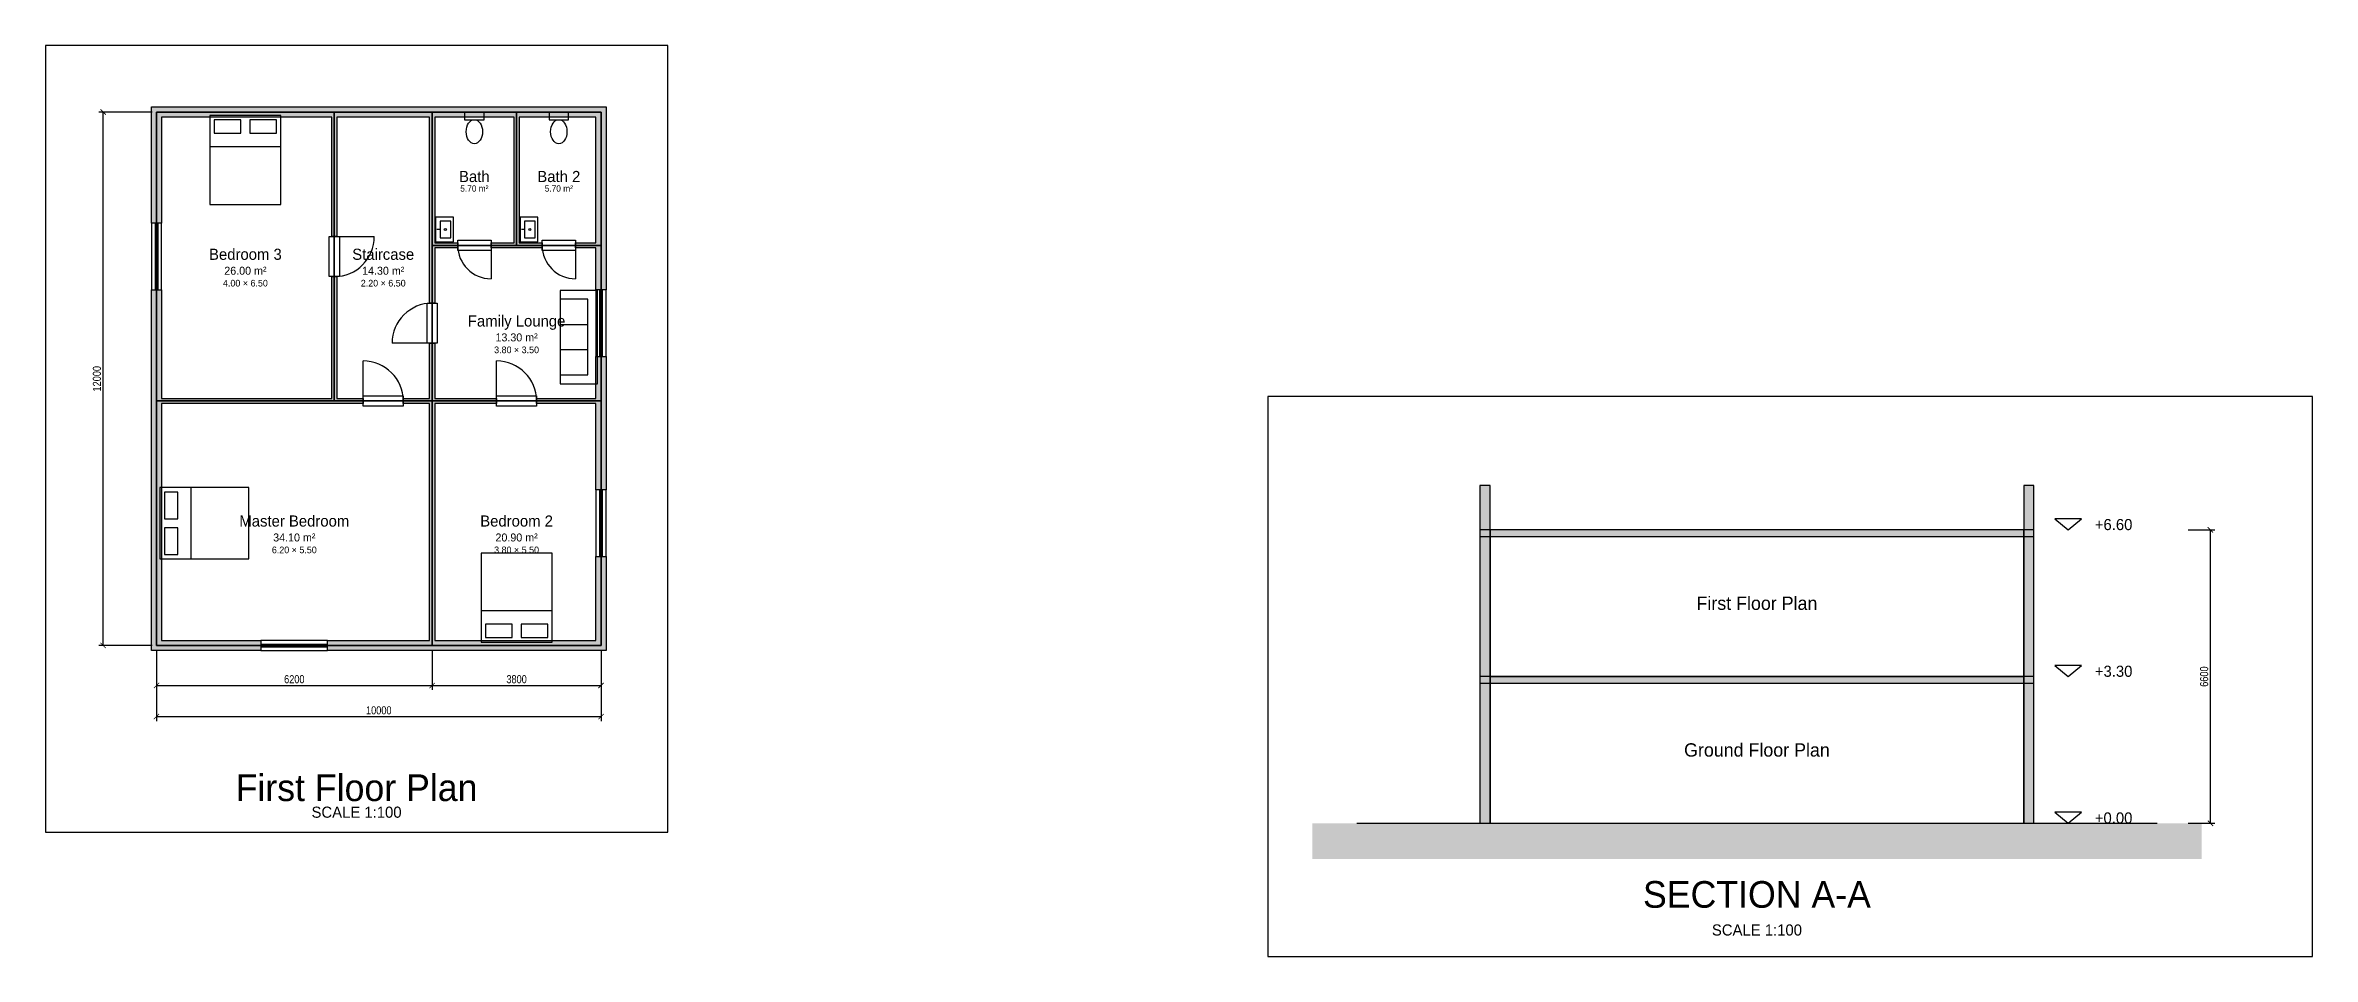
# Model space of a CAD drawing. Header units: metres. Extents: x -9 to 104, y -14 to 29.
# Drawn here: x 52.5 to 103.5, y -3 to 17.5 of the extents above; entities that cross this region are included whole.
import ezdxf
from ezdxf.enums import TextEntityAlignment as Align

# ---------------------------------------------------------------- set-up
doc = ezdxf.new("R2010")
doc.units = ezdxf.units.M
for name, color, linetype in [('ANNO', 7, 'Continuous'), ('DIMENSION', 3, 'Continuous'), ('DOOR-SWING', 2, 'Continuous'), ('FURNITURE', 8, 'Continuous'), ('GLAZING', 4, 'Continuous'), ('HATCH', 8, 'Continuous'), ('TEXT', 7, 'Continuous'), ('TITLE', 7, 'Continuous'), ('WALL', 7, 'Continuous')]:
    doc.layers.add(name, color=color, linetype=linetype)
doc.styles.add('OpenSansCondensed-Light', font='OpenSansCondensed-Light.ttf')
doc.dimstyles.new('EZDXF', dxfattribs={"dimtxt": 0.18, "dimasz": 0.12, "dimexe": 0.1, "dimexo": 0.1, "dimgap": 0.05, "dimtad": 1, "dimdec": 0, "dimlfac": 1000, "dimzin": 12, "dimdsep": 46, "dimtxsty": 'OpenSansCondensed-Light', "dimblk": 'ARCHTICK', "dimcen": 2.5, "dimazin": 3, "dimtfac": 0.5, "dimtmove": 2, "dimatfit": 3})

# ---------------------------------------------------------------- blocks, each defined once
blk = doc.blocks.new('BED-D')
blk.add_line((-0.8, 0.3), (0.8, 0.3))
for points in [[(-0.8, -1), (0.8, -1), (0.8, 1), (-0.8, 1)], [(-0.7, 0.6), (-0.1, 0.6), (-0.1, 0.9), (-0.7, 0.9)], [(0.1, 0.6), (0.7, 0.6), (0.7, 0.9), (0.1, 0.9)]]:
    blk.add_lwpolyline(points, close=True)
blk = doc.blocks.new('SOFA-3')
for p, q in [((-0.28, -0.42), (-0.28, 0.2)), ((0.28, -0.42), (0.28, 0.2))]:
    blk.add_line(p, q)
for points in [[(-1.05, -0.42), (1.05, -0.42), (1.05, 0.42), (-1.05, 0.42)], [(-0.85, -0.42), (0.85, -0.42), (0.85, 0.2), (-0.85, 0.2)]]:
    blk.add_lwpolyline(points, close=True)
blk = doc.blocks.new('WC')
blk.add_lwpolyline([(-0.22, 0.25), (0.22, 0.25), (0.22, 0.42), (-0.22, 0.42)], close=True)
blk.add_ellipse((0, -0.02), major_axis=(0, 0.27), ratio=0.68)
blk = doc.blocks.new('BASIN')
blk.add_line((0, 0.1), (0, 0.17))
for points in [[(-0.28, -0.2), (0.28, -0.2), (0.28, 0.2), (-0.28, 0.2)], [(-0.19, -0.14), (0.19, -0.14), (0.19, 0.1), (-0.19, 0.1)]]:
    blk.add_lwpolyline(points, close=True)
blk.add_circle((0, -0.02), 0.025)
blk = doc.blocks.new('_ARCHTICK')
at = {"color": 0, "linetype": 'BYBLOCK', "const_width": 0.15}
blk.add_lwpolyline([(-0.5, -0.5), (0.5, 0.5)], dxfattribs=at)

msp = doc.modelspace()

# ---------------------------------------------------------------- hatches: boundary and pattern name
at = {"layer": 'HATCH'}
for points in [[(54.885, 15.885), (54.885, 16), (54.885, 16.115), (55.115, 16.115), (58.885, 16.115), (59, 16.115), (59.115, 16.115), (61.085, 16.115), (61.2, 16.115), (61.315, 16.115), (62.985, 16.115), (63.1, 16.115), (63.215, 16.115), (64.885, 16.115), (65, 16.115), (65.115, 16.115), (65.115, 15.885), (65.115, 13.115), (65.115, 13), (65.115, 12.885), (65.115, 12), (64.885, 12), (64.885, 12.885), (64.885, 12.9425), (64.425, 12.9425), (64.425, 13.0575), (64.885, 13.0575), (64.885, 13.115), (64.885, 15.885), (63.215, 15.885), (63.1575, 15.885), (63.1575, 13.0575), (63.675, 13.0575), (63.675, 12.9425), (63.1575, 12.9425), (63.1, 12.9425), (63.0425, 12.9425), (62.525, 12.9425), (62.525, 13.0575), (63.0425, 13.0575), (63.0425, 15.885), (62.985, 15.885), (61.315, 15.885), (61.2575, 15.885), (61.2575, 13.0575), (61.775, 13.0575), (61.775, 12.9425), (61.2575, 12.9425), (61.2575, 11.7), (61.1425, 11.7), (61.1425, 12.9425), (61.1425, 13), (61.1425, 13.0575), (61.1425, 15.885), (61.085, 15.885), (59.115, 15.885), (59.0575, 15.885), (59.0575, 13.2), (58.9425, 13.2), (58.9425, 15.885), (58.885, 15.885), (55.115, 15.885), (55.115, 13.5), (54.885, 13.5)], [(54.885, 3.885), (54.885, 4.115), (54.885, 9.385), (54.885, 9.5), (54.885, 9.615), (54.885, 12), (55.115, 12), (55.115, 9.615), (55.115, 9.5575), (58.9425, 9.5575), (58.9425, 12.3), (59.0575, 12.3), (59.0575, 9.5575), (59.65, 9.5575), (59.65, 9.4425), (59.0575, 9.4425), (59, 9.4425), (58.9425, 9.4425), (55.115, 9.4425), (55.115, 9.385), (55.115, 4.115), (57.35, 4.115), (57.35, 3.885), (55.115, 3.885), (55, 3.885)], [(65.115, 4.115), (65.115, 4), (65.115, 3.885), (64.885, 3.885), (61.315, 3.885), (61.2, 3.885), (61.085, 3.885), (58.85, 3.885), (58.85, 4.115), (61.085, 4.115), (61.1425, 4.115), (61.1425, 9.4425), (60.55, 9.4425), (60.55, 9.5575), (61.1425, 9.5575), (61.1425, 10.8), (61.2575, 10.8), (61.2575, 9.5575), (62.65, 9.5575), (62.65, 9.4425), (61.2575, 9.4425), (61.2575, 4.115), (61.315, 4.115), (64.885, 4.115), (64.885, 6), (65.115, 6)], [(65.115, 9.615), (65.115, 9.5), (65.115, 9.385), (65.115, 7.5), (64.885, 7.5), (64.885, 9.385), (64.885, 9.4425), (63.55, 9.4425), (63.55, 9.5575), (64.885, 9.5575), (64.885, 9.615), (64.885, 10.5), (65.115, 10.5)], [(85, 0), (85, 7.6), (84.77, 7.6), (84.77, 0)], [(97.23, 0), (97.23, 7.6), (97, 7.6), (97, 0)], [(97.23, 6.45), (97.23, 6.6), (84.77, 6.6), (84.77, 6.45)], [(97.23, 3.15), (97.23, 3.3), (84.77, 3.3), (84.77, 3.15)]]:
    msp.add_hatch(color=8, dxfattribs=at).paths.add_polyline_path(points)
h = msp.add_hatch(dxfattribs=at)
h.set_pattern_fill('EARTH', scale=0.05)
h.paths.add_polyline_path([(101, -0.8), (101, 0), (81, 0), (81, -0.8)])

# ---------------------------------------------------------------- linework, layer by layer
at = {"layer": '_Door'}
for points in [[(59.115, 13.2), (59.115, 12.3), (58.885, 12.3), (58.885, 13.2)], [(62.525, 12.885), (61.775, 12.885), (61.775, 13.115), (62.525, 13.115)], [(64.425, 12.885), (63.675, 12.885), (63.675, 13.115), (64.425, 13.115)], [(61.085, 10.8), (61.085, 11.7), (61.315, 11.7), (61.315, 10.8)], [(59.65, 9.615), (60.55, 9.615), (60.55, 9.385), (59.65, 9.385)], [(62.65, 9.615), (63.55, 9.615), (63.55, 9.385), (62.65, 9.385)]]:
    msp.add_lwpolyline(points, close=True, dxfattribs=at)
at = {"layer": '_Floor'}
msp.add_lwpolyline([(52.5, -0.2), (66.5, -0.2), (66.5, 17.5), (52.5, 17.5)], close=True, dxfattribs=at)
at = {"layer": '_FloorInSection'}
for points in [[(85, 3.3), (97, 3.3), (97, 6.6), (85, 6.6)], [(85, 0), (97, 0), (97, 3.3), (85, 3.3)]]:
    msp.add_lwpolyline(points, close=True, dxfattribs=at)
at = {"layer": '_Ground Level'}
msp.add_lwpolyline([(82, 0), (100, 0)], dxfattribs=at)
at = {"layer": '_ResiFSI'}
msp.add_lwpolyline([(55, 9.5), (55, 16), (59, 16), (61.2, 16), (63.1, 16), (65, 16), (65, 13), (65, 9.5), (65, 4), (61.2, 4), (55, 4)], close=True, dxfattribs=at)
at = {"layer": '_Room'}
for points in [[(55, 9.5), (59, 9.5), (59, 16), (55, 16)], [(59, 9.5), (61.2, 9.5), (61.2, 16), (59, 16)], [(61.2, 13), (63.1, 13), (63.1, 16), (61.2, 16)], [(63.1, 13), (65, 13), (65, 16), (63.1, 16)], [(61.2, 9.5), (65, 9.5), (65, 13), (61.2, 13)], [(55, 4), (61.2, 4), (61.2, 9.5), (55, 9.5)], [(61.2, 4), (65, 4), (65, 9.5), (61.2, 9.5)]]:
    msp.add_lwpolyline(points, close=True, dxfattribs=at)
at = {"layer": '_Section'}
msp.add_lwpolyline([(103.5, -3), (103.5, 9.6), (80, 9.6), (80, -3)], close=True, dxfattribs=at)
at = {"layer": '_Window'}
for points in [[(54.885, 13.5), (54.885, 12), (55.115, 12), (55.115, 13.5)], [(65.115, 10.5), (65.115, 12), (64.885, 12), (64.885, 10.5)], [(65.115, 6), (65.115, 7.5), (64.885, 7.5), (64.885, 6)], [(57.35, 3.885), (58.85, 3.885), (58.85, 4.115), (57.35, 4.115)]]:
    msp.add_lwpolyline(points, close=True, dxfattribs=at)
at = {"layer": 'ANNO'}
for points in [[(98, 6.6), (98.3, 6.85), (97.7, 6.85)], [(98, 3.3), (98.3, 3.55), (97.7, 3.55)], [(98, 0), (98.3, 0.25), (97.7, 0.25)]]:
    msp.add_lwpolyline(points, close=True, dxfattribs=at)
at = {"layer": 'DOOR-SWING'}
for p, q in [((59, 13.2), (59.9, 13.2)), ((62.525, 13), (62.525, 12.25)), ((64.425, 13), (64.425, 12.25)), ((61.2, 10.8), (60.3, 10.8)), ((59.65, 9.5), (59.65, 10.4)), ((62.65, 9.5), (62.65, 10.4))]:
    msp.add_line(p, q, dxfattribs=at)
for centre, radius, start, end in [((59, 13.2), 0.9, -90, 0), ((62.525, 13), 0.75, 180, -90), ((64.425, 13), 0.75, 180, -90), ((61.2, 10.8), 0.9, 90, 180), ((59.65, 9.5), 0.9, 0, 90), ((62.65, 9.5), 0.9, 0, 90)]:
    msp.add_arc(centre, radius, start, end, dxfattribs=at)
at = {"layer": 'GLAZING'}
for p, q in [((54.97, 13.5), (54.97, 12)), ((55.03, 13.5), (55.03, 12)), ((64.97, 10.5), (64.97, 12)), ((65.03, 10.5), (65.03, 12)), ((64.97, 6), (64.97, 7.5)), ((65.03, 6), (65.03, 7.5)), ((57.35, 4.03), (58.85, 4.03)), ((57.35, 3.97), (58.85, 3.97))]:
    msp.add_line(p, q, dxfattribs=at)
at = {"layer": 'WALL'}
for points in [[(54.885, 15.885), (54.885, 16), (54.885, 16.115), (55.115, 16.115), (58.885, 16.115), (59, 16.115), (59.115, 16.115), (61.085, 16.115), (61.2, 16.115), (61.315, 16.115), (62.985, 16.115), (63.1, 16.115), (63.215, 16.115), (64.885, 16.115), (65, 16.115), (65.115, 16.115), (65.115, 15.885), (65.115, 13.115), (65.115, 13), (65.115, 12.885), (65.115, 12), (64.885, 12), (64.885, 12.885), (64.885, 12.9425), (64.425, 12.9425), (64.425, 13.0575), (64.885, 13.0575), (64.885, 13.115), (64.885, 15.885), (63.215, 15.885), (63.1575, 15.885), (63.1575, 13.0575), (63.675, 13.0575), (63.675, 12.9425), (63.1575, 12.9425), (63.1, 12.9425), (63.0425, 12.9425), (62.525, 12.9425), (62.525, 13.0575), (63.0425, 13.0575), (63.0425, 15.885), (62.985, 15.885), (61.315, 15.885), (61.2575, 15.885), (61.2575, 13.0575), (61.775, 13.0575), (61.775, 12.9425), (61.2575, 12.9425), (61.2575, 11.7), (61.1425, 11.7), (61.1425, 12.9425), (61.1425, 13), (61.1425, 13.0575), (61.1425, 15.885), (61.085, 15.885), (59.115, 15.885), (59.0575, 15.885), (59.0575, 13.2), (58.9425, 13.2), (58.9425, 15.885), (58.885, 15.885), (55.115, 15.885), (55.115, 13.5), (54.885, 13.5)], [(54.885, 3.885), (54.885, 4.115), (54.885, 9.385), (54.885, 9.5), (54.885, 9.615), (54.885, 12), (55.115, 12), (55.115, 9.615), (55.115, 9.5575), (58.9425, 9.5575), (58.9425, 12.3), (59.0575, 12.3), (59.0575, 9.5575), (59.65, 9.5575), (59.65, 9.4425), (59.0575, 9.4425), (59, 9.4425), (58.9425, 9.4425), (55.115, 9.4425), (55.115, 9.385), (55.115, 4.115), (57.35, 4.115), (57.35, 3.885), (55.115, 3.885), (55, 3.885)], [(65.115, 4.115), (65.115, 4), (65.115, 3.885), (64.885, 3.885), (61.315, 3.885), (61.2, 3.885), (61.085, 3.885), (58.85, 3.885), (58.85, 4.115), (61.085, 4.115), (61.1425, 4.115), (61.1425, 9.4425), (60.55, 9.4425), (60.55, 9.5575), (61.1425, 9.5575), (61.1425, 10.8), (61.2575, 10.8), (61.2575, 9.5575), (62.65, 9.5575), (62.65, 9.4425), (61.2575, 9.4425), (61.2575, 4.115), (61.315, 4.115), (64.885, 4.115), (64.885, 6), (65.115, 6)], [(65.115, 9.615), (65.115, 9.5), (65.115, 9.385), (65.115, 7.5), (64.885, 7.5), (64.885, 9.385), (64.885, 9.4425), (63.55, 9.4425), (63.55, 9.5575), (64.885, 9.5575), (64.885, 9.615), (64.885, 10.5), (65.115, 10.5)], [(85, 0), (85, 7.6), (84.77, 7.6), (84.77, 0)], [(97.23, 0), (97.23, 7.6), (97, 7.6), (97, 0)], [(97.23, 6.45), (97.23, 6.6), (84.77, 6.6), (84.77, 6.45)], [(97.23, 3.15), (97.23, 3.3), (84.77, 3.3), (84.77, 3.15)]]:
    msp.add_lwpolyline(points, close=True, dxfattribs=at)

# ---------------------------------------------------------------- block references
at = {"layer": 'FURNITURE'}
for name, p in [('BED-D', (57, 14.9225)), ('WC', (62.15, 15.5775)), ('WC', (64.05, 15.5775))]:
    msp.add_blockref(name, p, dxfattribs=at)
for name, p, rotation in [('BASIN', (61.4775, 13.3575), 90), ('BASIN', (63.3775, 13.3575), 90), ('SOFA-3', (64.5025, 10.9388), 270), ('BED-D', (56.0775, 6.75), 90), ('BED-D', (63.1, 5.0775), 180)]:
    msp.add_blockref(name, p, dxfattribs=dict(at, rotation=rotation))

# ---------------------------------------------------------------- texts
at = {"layer": '_Floor'}
msp.add_text('First Floor Plan', height=0.6, dxfattribs=at).set_placement((59.5, 0.8), align=Align.MIDDLE_CENTER)
at = {"layer": '_FloorInSection'}
for s, p in [('First Floor Plan', (91, 4.95)), ('Ground Floor Plan', (91, 1.65))]:
    msp.add_text(s, height=0.3, dxfattribs=at).set_placement(p, align=Align.MIDDLE_CENTER)
at = {"layer": '_Room'}
for s, p in [('Bath', (62.15, 14.55)), ('Bath 2', (64.05, 14.55)), ('Bedroom 3', (57, 12.8)), ('Staircase', (60.1, 12.8)), ('Family Lounge', (63.1, 11.3)), ('Master Bedroom', (58.1, 6.8)), ('Bedroom 2', (63.1, 6.8))]:
    msp.add_text(s, height=0.25, dxfattribs=at).set_placement(p, align=Align.MIDDLE_CENTER)
at = {"layer": '_Section'}
msp.add_text('SECTION A-A', height=0.6, dxfattribs=at).set_placement((91, -1.6), align=Align.MIDDLE_CENTER)
at = {"layer": 'ANNO'}
for s, p in [('+6.60', (98.6, 6.72)), ('+3.30', (98.6, 3.42)), ('+0.00', (98.6, 0.12))]:
    msp.add_text(s, height=0.25, dxfattribs=at).set_placement(p, align=Align.MIDDLE_LEFT)
at = {"layer": 'TEXT'}
for s, height, p in [('5.70 m²', 0.14, (62.15, 14.28)), ('5.70 m²', 0.14, (64.05, 14.28)), ('26.00 m²', 0.18, (57, 12.43)), ('14.30 m²', 0.18, (60.1, 12.43)), ('4.00 × 6.50', 0.15, (57, 12.15)), ('2.20 × 6.50', 0.15, (60.1, 12.15)), ('3.80 × 3.50', 0.15, (63.1, 10.65)), ('13.30 m²', 0.18, (63.1, 10.93)), ('6.20 × 5.50', 0.15, (58.1, 6.15)), ('34.10 m²', 0.18, (58.1, 6.43)), ('3.80 × 5.50', 0.15, (63.1, 6.15)), ('20.90 m²', 0.18, (63.1, 6.43))]:
    msp.add_text(s, height=height, dxfattribs=at).set_placement(p, align=Align.MIDDLE_CENTER)
at = {"layer": 'TITLE'}
for p in [(59.5, 0.25), (91, -2.4)]:
    msp.add_text('SCALE 1:100', height=0.25, dxfattribs=at).set_placement(p, align=Align.MIDDLE_CENTER)

# ---------------------------------------------------------------- dimensions: what is measured, and where the dimension line sits
at = {"layer": 'DIMENSION'}
for base, p1, p2 in [((53.8, 4), (55, 4), (55, 16)), ((101.2, 0), (100.6, 0), (100.6, 6.6))]:
    msp.add_linear_dim(base=base, p1=p1, p2=p2, angle=90, dimstyle='EZDXF', dxfattribs=at).render()
for base, p1, p2 in [((55, 2.4), (55, 4), (65, 4)), ((55, 3.1), (55, 4), (61.2, 4)), ((61.2, 3.1), (61.2, 4), (65, 4))]:
    msp.add_linear_dim(base=base, p1=p1, p2=p2, dimstyle='EZDXF', dxfattribs=at).render()

doc.saveas('drawing.dxf')
